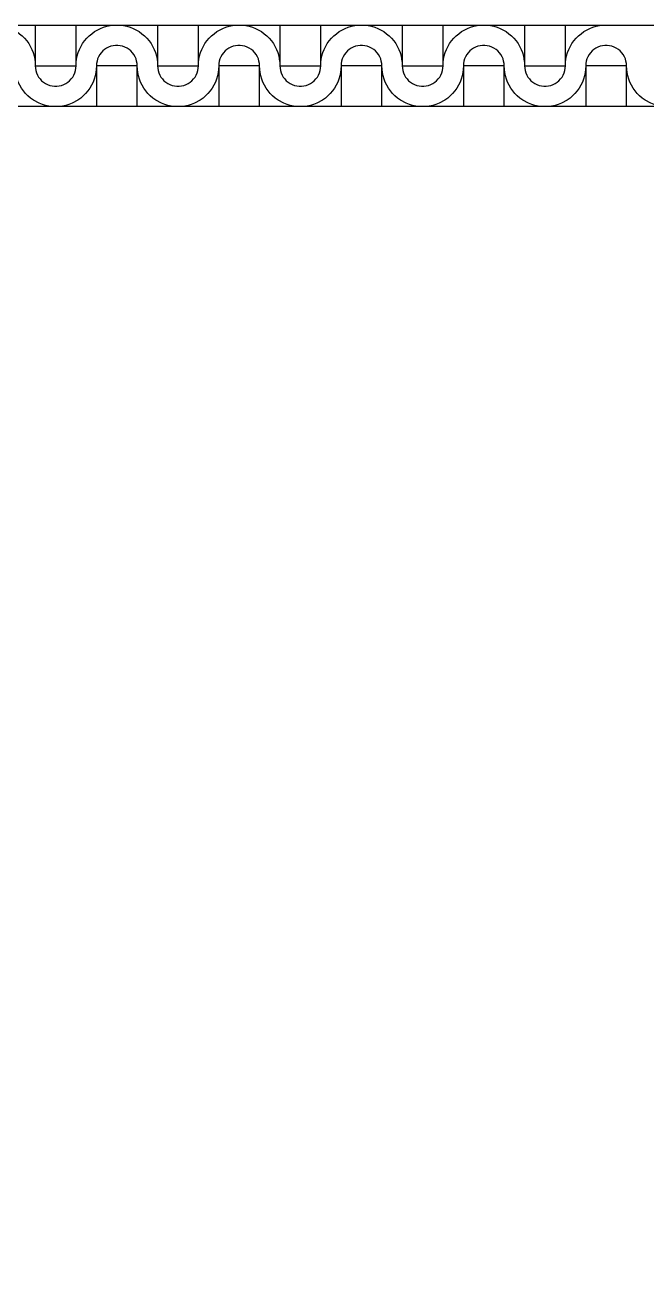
# Model space of a CAD drawing. Extents: x 190.8 to 267.1, y 124 to 174.8.
# Drawn here: x 227.782 to 228.85, y 154.998 to 157.151 of the extents above; entities that cross this region are included whole.
import ezdxf

# ---------------------------------------------------------------- set-up
doc = ezdxf.new("R2010")
doc.units = 0
doc.header["$MEASUREMENT"] = 0

msp = doc.modelspace()

# ---------------------------------------------------------------- linework, layer by layer
msp.add_line((226.7846, 157.1506), (228.8875, 157.1506))
for points in [[(227.7296, 157.1506), (227.7354, 157.1503), (227.7411, 157.1496), (227.7469, 157.1486), (227.7524, 157.1468), (227.7579, 157.1448), (227.7679, 157.1393), (227.7726, 157.1358), (227.7771, 157.1321), (227.7811, 157.1281), (227.7849, 157.1236), (227.7884, 157.1188), (227.7939, 157.1088), (227.7959, 157.1033), (227.7976, 157.0978), (227.7986, 157.0921), (227.7994, 157.0863), (227.7996, 157.0806)], [(227.7996, 157.1506), (227.7996, 157.0806), (227.8696, 157.0806), (227.8696, 157.1506)], [(227.8696, 157.0806), (227.8699, 157.0863), (227.8706, 157.0921), (227.8716, 157.0978), (227.8734, 157.1033), (227.8754, 157.1088), (227.8809, 157.1188), (227.8844, 157.1236), (227.8881, 157.1281), (227.8921, 157.1321), (227.8966, 157.1358), (227.9014, 157.1393), (227.9114, 157.1448), (227.9169, 157.1468), (227.9224, 157.1486), (227.9281, 157.1496), (227.9339, 157.1503), (227.9396, 157.1506)], [(227.9396, 157.1506), (227.9454, 157.1503), (227.9511, 157.1496), (227.9569, 157.1486), (227.9624, 157.1468), (227.9679, 157.1448), (227.9779, 157.1393), (227.9826, 157.1358), (227.9871, 157.1321), (227.9911, 157.1281), (227.9949, 157.1236), (227.9984, 157.1188), (228.0039, 157.1088), (228.0059, 157.1033), (228.0076, 157.0978), (228.0086, 157.0921), (228.0094, 157.0863), (228.0096, 157.0806)], [(228.0096, 157.1506), (228.0096, 157.0806), (228.0796, 157.0806), (228.0796, 157.1506)], [(228.0796, 157.0806), (228.0799, 157.0863), (228.0806, 157.0921), (228.0816, 157.0978), (228.0834, 157.1033), (228.0854, 157.1088), (228.0909, 157.1188), (228.0944, 157.1236), (228.0981, 157.1281), (228.1021, 157.1321), (228.1066, 157.1358), (228.1114, 157.1393), (228.1214, 157.1448), (228.1269, 157.1468), (228.1324, 157.1486), (228.1381, 157.1496), (228.1439, 157.1503), (228.1496, 157.1506)], [(228.1496, 157.1506), (228.1554, 157.1503), (228.1611, 157.1496), (228.1669, 157.1486), (228.1724, 157.1468), (228.1779, 157.1448), (228.1879, 157.1393), (228.1926, 157.1358), (228.1971, 157.1321), (228.2011, 157.1281), (228.2049, 157.1236), (228.2084, 157.1188), (228.2139, 157.1088), (228.2159, 157.1033), (228.2176, 157.0978), (228.2186, 157.0921), (228.2194, 157.0863), (228.2196, 157.0806)], [(228.2196, 157.1506), (228.2196, 157.0806), (228.2896, 157.0806), (228.2896, 157.1506)], [(228.2896, 157.0806), (228.2899, 157.0863), (228.2906, 157.0921), (228.2916, 157.0978), (228.2934, 157.1033), (228.2954, 157.1088), (228.3009, 157.1188), (228.3044, 157.1236), (228.3081, 157.1281), (228.3121, 157.1321), (228.3166, 157.1358), (228.3214, 157.1393), (228.3314, 157.1448), (228.3369, 157.1468), (228.3424, 157.1486), (228.3481, 157.1496), (228.3539, 157.1503), (228.3596, 157.1506)], [(228.3596, 157.1506), (228.3654, 157.1503), (228.3711, 157.1496), (228.3769, 157.1486), (228.3824, 157.1468), (228.3879, 157.1448), (228.3979, 157.1393), (228.4026, 157.1358), (228.4071, 157.1321), (228.4111, 157.1281), (228.4149, 157.1236), (228.4184, 157.1188), (228.4239, 157.1088), (228.4259, 157.1033), (228.4276, 157.0978), (228.4286, 157.0921), (228.4294, 157.0863), (228.4296, 157.0806)], [(228.4296, 157.1506), (228.4296, 157.0806), (228.4996, 157.0806), (228.4996, 157.1506)], [(228.4996, 157.0806), (228.4999, 157.0863), (228.5006, 157.0921), (228.5016, 157.0978), (228.5034, 157.1033), (228.5054, 157.1088), (228.5109, 157.1188), (228.5144, 157.1236), (228.5181, 157.1281), (228.5221, 157.1321), (228.5266, 157.1358), (228.5314, 157.1393), (228.5414, 157.1448), (228.5469, 157.1468), (228.5524, 157.1486), (228.5581, 157.1496), (228.5639, 157.1503), (228.5696, 157.1506)], [(228.5696, 157.1506), (228.5754, 157.1503), (228.5811, 157.1496), (228.5869, 157.1486), (228.5924, 157.1468), (228.5979, 157.1448), (228.6079, 157.1393), (228.6126, 157.1358), (228.6171, 157.1321), (228.6211, 157.1281), (228.6249, 157.1236), (228.6284, 157.1188), (228.6339, 157.1088), (228.6359, 157.1033), (228.6376, 157.0978), (228.6386, 157.0921), (228.6394, 157.0863), (228.6396, 157.0806)], [(228.6396, 157.1506), (228.6396, 157.0806), (228.7096, 157.0806), (228.7096, 157.1506)], [(228.7096, 157.0806), (228.7099, 157.0863), (228.7106, 157.0921), (228.7116, 157.0978), (228.7134, 157.1033), (228.7154, 157.1088), (228.7209, 157.1188), (228.7244, 157.1236), (228.7281, 157.1281), (228.7321, 157.1321), (228.7366, 157.1358), (228.7414, 157.1393), (228.7514, 157.1448), (228.7569, 157.1468), (228.7624, 157.1486), (228.7681, 157.1496), (228.7739, 157.1503), (228.7796, 157.1506)], [(227.9746, 157.0806), (227.9744, 157.0846), (227.9736, 157.0886), (227.9726, 157.0926), (227.9709, 157.0963), (227.9689, 157.0998), (227.9664, 157.1031), (227.9636, 157.1061), (227.9606, 157.1086), (227.9571, 157.1108), (227.9534, 157.1128), (227.9496, 157.1141), (227.9456, 157.1151), (227.9416, 157.1156), (227.9376, 157.1156), (227.9336, 157.1151), (227.9296, 157.1141), (227.9256, 157.1128), (227.9221, 157.1108), (227.9186, 157.1086), (227.9156, 157.1061), (227.9129, 157.1031), (227.9104, 157.0998), (227.9084, 157.0963), (227.9066, 157.0926), (227.9056, 157.0886), (227.9049, 157.0846), (227.9046, 157.0806)], [(228.1846, 157.0806), (228.1844, 157.0846), (228.1836, 157.0886), (228.1826, 157.0926), (228.1809, 157.0963), (228.1789, 157.0998), (228.1764, 157.1031), (228.1736, 157.1061), (228.1706, 157.1086), (228.1671, 157.1108), (228.1634, 157.1128), (228.1596, 157.1141), (228.1556, 157.1151), (228.1516, 157.1156), (228.1476, 157.1156), (228.1436, 157.1151), (228.1396, 157.1141), (228.1356, 157.1128), (228.1321, 157.1108), (228.1286, 157.1086), (228.1256, 157.1061), (228.1229, 157.1031), (228.1204, 157.0998), (228.1184, 157.0963), (228.1166, 157.0926), (228.1156, 157.0886), (228.1149, 157.0846), (228.1146, 157.0806)], [(228.3946, 157.0806), (228.3944, 157.0846), (228.3936, 157.0886), (228.3926, 157.0926), (228.3909, 157.0963), (228.3889, 157.0998), (228.3864, 157.1031), (228.3836, 157.1061), (228.3806, 157.1086), (228.3771, 157.1108), (228.3734, 157.1128), (228.3696, 157.1141), (228.3656, 157.1151), (228.3616, 157.1156), (228.3576, 157.1156), (228.3536, 157.1151), (228.3496, 157.1141), (228.3456, 157.1128), (228.3421, 157.1108), (228.3386, 157.1086), (228.3356, 157.1061), (228.3329, 157.1031), (228.3304, 157.0998), (228.3284, 157.0963), (228.3266, 157.0926), (228.3256, 157.0886), (228.3249, 157.0846), (228.3246, 157.0806)], [(228.6046, 157.0806), (228.6044, 157.0846), (228.6036, 157.0886), (228.6026, 157.0926), (228.6009, 157.0963), (228.5989, 157.0998), (228.5964, 157.1031), (228.5936, 157.1061), (228.5906, 157.1086), (228.5871, 157.1108), (228.5834, 157.1128), (228.5796, 157.1141), (228.5756, 157.1151), (228.5716, 157.1156), (228.5676, 157.1156), (228.5636, 157.1151), (228.5596, 157.1141), (228.5556, 157.1128), (228.5521, 157.1108), (228.5486, 157.1086), (228.5456, 157.1061), (228.5429, 157.1031), (228.5404, 157.0998), (228.5384, 157.0963), (228.5366, 157.0926), (228.5356, 157.0886), (228.5349, 157.0846), (228.5346, 157.0806)], [(228.8146, 157.0806), (228.8144, 157.0846), (228.8136, 157.0886), (228.8126, 157.0926), (228.8109, 157.0963), (228.8089, 157.0998), (228.8064, 157.1031), (228.8036, 157.1061), (228.8006, 157.1086), (228.7971, 157.1108), (228.7934, 157.1128), (228.7896, 157.1141), (228.7856, 157.1151), (228.7816, 157.1156), (228.7776, 157.1156), (228.7736, 157.1151), (228.7696, 157.1141), (228.7656, 157.1128), (228.7621, 157.1108), (228.7586, 157.1086), (228.7556, 157.1061), (228.7529, 157.1031), (228.7504, 157.0998), (228.7484, 157.0963), (228.7466, 157.0926), (228.7456, 157.0886), (228.7449, 157.0846), (228.7446, 157.0806)], [(227.8346, 157.0106), (227.8289, 157.0108), (227.8231, 157.0116), (227.8174, 157.0126), (227.8119, 157.0143), (227.8064, 157.0163), (227.7964, 157.0218), (227.7916, 157.0253), (227.7871, 157.0291), (227.7831, 157.0331), (227.7794, 157.0376), (227.7759, 157.0423), (227.7704, 157.0523), (227.7684, 157.0578), (227.7666, 157.0633), (227.7656, 157.0691), (227.7649, 157.0748), (227.7646, 157.0806)], [(227.7996, 157.0806), (227.7999, 157.0766), (227.8006, 157.0726), (227.8016, 157.0686), (227.8034, 157.0648), (227.8054, 157.0613), (227.8079, 157.0581), (227.8106, 157.0551), (227.8136, 157.0526), (227.8171, 157.0503), (227.8209, 157.0483), (227.8246, 157.0471), (227.8286, 157.0461), (227.8326, 157.0456), (227.8366, 157.0456), (227.8406, 157.0461), (227.8446, 157.0471), (227.8486, 157.0483), (227.8521, 157.0503), (227.8556, 157.0526), (227.8586, 157.0551), (227.8614, 157.0581), (227.8639, 157.0613), (227.8659, 157.0648), (227.8676, 157.0686), (227.8686, 157.0726), (227.8694, 157.0766), (227.8696, 157.0806)], [(227.9046, 157.0806), (227.9044, 157.0748), (227.9036, 157.0691), (227.9026, 157.0633), (227.9009, 157.0578), (227.8989, 157.0523), (227.8934, 157.0423), (227.8899, 157.0376), (227.8861, 157.0331), (227.8821, 157.0291), (227.8776, 157.0253), (227.8729, 157.0218), (227.8629, 157.0163), (227.8574, 157.0143), (227.8519, 157.0126), (227.8461, 157.0116), (227.8404, 157.0108), (227.8346, 157.0106)], [(227.9746, 157.0106), (227.9746, 157.0806), (227.9046, 157.0806), (227.9046, 157.0106)], [(228.0446, 157.0106), (228.0389, 157.0108), (228.0331, 157.0116), (228.0274, 157.0126), (228.0219, 157.0143), (228.0164, 157.0163), (228.0064, 157.0218), (228.0016, 157.0253), (227.9971, 157.0291), (227.9931, 157.0331), (227.9894, 157.0376), (227.9859, 157.0423), (227.9804, 157.0523), (227.9784, 157.0578), (227.9766, 157.0633), (227.9756, 157.0691), (227.9749, 157.0748), (227.9746, 157.0806)], [(228.0096, 157.0806), (228.0099, 157.0766), (228.0106, 157.0726), (228.0116, 157.0686), (228.0134, 157.0648), (228.0154, 157.0613), (228.0179, 157.0581), (228.0206, 157.0551), (228.0236, 157.0526), (228.0271, 157.0503), (228.0309, 157.0483), (228.0346, 157.0471), (228.0386, 157.0461), (228.0426, 157.0456), (228.0466, 157.0456), (228.0506, 157.0461), (228.0546, 157.0471), (228.0586, 157.0483), (228.0621, 157.0503), (228.0656, 157.0526), (228.0686, 157.0551), (228.0714, 157.0581), (228.0739, 157.0613), (228.0759, 157.0648), (228.0776, 157.0686), (228.0786, 157.0726), (228.0794, 157.0766), (228.0796, 157.0806)], [(228.1146, 157.0806), (228.1144, 157.0748), (228.1136, 157.0691), (228.1126, 157.0633), (228.1109, 157.0578), (228.1089, 157.0523), (228.1034, 157.0423), (228.0999, 157.0376), (228.0961, 157.0331), (228.0921, 157.0291), (228.0876, 157.0253), (228.0829, 157.0218), (228.0729, 157.0163), (228.0674, 157.0143), (228.0619, 157.0126), (228.0561, 157.0116), (228.0504, 157.0108), (228.0446, 157.0106)], [(228.1846, 157.0106), (228.1846, 157.0806), (228.1146, 157.0806), (228.1146, 157.0106)], [(228.2546, 157.0106), (228.2489, 157.0108), (228.2431, 157.0116), (228.2374, 157.0126), (228.2319, 157.0143), (228.2264, 157.0163), (228.2164, 157.0218), (228.2116, 157.0253), (228.2071, 157.0291), (228.2031, 157.0331), (228.1994, 157.0376), (228.1959, 157.0423), (228.1904, 157.0523), (228.1884, 157.0578), (228.1866, 157.0633), (228.1856, 157.0691), (228.1849, 157.0748), (228.1846, 157.0806)], [(228.2196, 157.0806), (228.2199, 157.0766), (228.2206, 157.0726), (228.2216, 157.0686), (228.2234, 157.0648), (228.2254, 157.0613), (228.2279, 157.0581), (228.2306, 157.0551), (228.2336, 157.0526), (228.2371, 157.0503), (228.2409, 157.0483), (228.2446, 157.0471), (228.2486, 157.0461), (228.2526, 157.0456), (228.2566, 157.0456), (228.2606, 157.0461), (228.2646, 157.0471), (228.2686, 157.0483), (228.2721, 157.0503), (228.2756, 157.0526), (228.2786, 157.0551), (228.2814, 157.0581), (228.2839, 157.0613), (228.2859, 157.0648), (228.2876, 157.0686), (228.2886, 157.0726), (228.2894, 157.0766), (228.2896, 157.0806)], [(228.3246, 157.0806), (228.3244, 157.0748), (228.3236, 157.0691), (228.3226, 157.0633), (228.3209, 157.0578), (228.3189, 157.0523), (228.3134, 157.0423), (228.3099, 157.0376), (228.3061, 157.0331), (228.3021, 157.0291), (228.2976, 157.0253), (228.2929, 157.0218), (228.2829, 157.0163), (228.2774, 157.0143), (228.2719, 157.0126), (228.2661, 157.0116), (228.2604, 157.0108), (228.2546, 157.0106)], [(228.3946, 157.0106), (228.3946, 157.0806), (228.3246, 157.0806), (228.3246, 157.0106)], [(228.4646, 157.0106), (228.4589, 157.0108), (228.4531, 157.0116), (228.4474, 157.0126), (228.4419, 157.0143), (228.4364, 157.0163), (228.4264, 157.0218), (228.4216, 157.0253), (228.4171, 157.0291), (228.4131, 157.0331), (228.4094, 157.0376), (228.4059, 157.0423), (228.4004, 157.0523), (228.3984, 157.0578), (228.3966, 157.0633), (228.3956, 157.0691), (228.3949, 157.0748), (228.3946, 157.0806)], [(228.4296, 157.0806), (228.4299, 157.0766), (228.4306, 157.0726), (228.4316, 157.0686), (228.4334, 157.0648), (228.4354, 157.0613), (228.4379, 157.0581), (228.4406, 157.0551), (228.4436, 157.0526), (228.4471, 157.0503), (228.4509, 157.0483), (228.4546, 157.0471), (228.4586, 157.0461), (228.4626, 157.0456), (228.4666, 157.0456), (228.4706, 157.0461), (228.4746, 157.0471), (228.4786, 157.0483), (228.4821, 157.0503), (228.4856, 157.0526), (228.4886, 157.0551), (228.4914, 157.0581), (228.4939, 157.0613), (228.4959, 157.0648), (228.4976, 157.0686), (228.4986, 157.0726), (228.4994, 157.0766), (228.4996, 157.0806)], [(228.5346, 157.0806), (228.5344, 157.0748), (228.5336, 157.0691), (228.5326, 157.0633), (228.5309, 157.0578), (228.5289, 157.0523), (228.5234, 157.0423), (228.5199, 157.0376), (228.5161, 157.0331), (228.5121, 157.0291), (228.5076, 157.0253), (228.5029, 157.0218), (228.4929, 157.0163), (228.4874, 157.0143), (228.4819, 157.0126), (228.4761, 157.0116), (228.4704, 157.0108), (228.4646, 157.0106)], [(228.6046, 157.0106), (228.6046, 157.0806), (228.5346, 157.0806), (228.5346, 157.0106)], [(228.6746, 157.0106), (228.6689, 157.0108), (228.6631, 157.0116), (228.6574, 157.0126), (228.6519, 157.0143), (228.6464, 157.0163), (228.6364, 157.0218), (228.6316, 157.0253), (228.6271, 157.0291), (228.6231, 157.0331), (228.6194, 157.0376), (228.6159, 157.0423), (228.6104, 157.0523), (228.6084, 157.0578), (228.6066, 157.0633), (228.6056, 157.0691), (228.6049, 157.0748), (228.6046, 157.0806)], [(228.6396, 157.0806), (228.6399, 157.0766), (228.6406, 157.0726), (228.6416, 157.0686), (228.6434, 157.0648), (228.6454, 157.0613), (228.6479, 157.0581), (228.6506, 157.0551), (228.6536, 157.0526), (228.6571, 157.0503), (228.6609, 157.0483), (228.6646, 157.0471), (228.6686, 157.0461), (228.6726, 157.0456), (228.6766, 157.0456), (228.6806, 157.0461), (228.6846, 157.0471), (228.6886, 157.0483), (228.6921, 157.0503), (228.6956, 157.0526), (228.6986, 157.0551), (228.7014, 157.0581), (228.7039, 157.0613), (228.7059, 157.0648), (228.7076, 157.0686), (228.7086, 157.0726), (228.7094, 157.0766), (228.7096, 157.0806)], [(228.7446, 157.0806), (228.7444, 157.0748), (228.7436, 157.0691), (228.7426, 157.0633), (228.7409, 157.0578), (228.7389, 157.0523), (228.7334, 157.0423), (228.7299, 157.0376), (228.7261, 157.0331), (228.7221, 157.0291), (228.7176, 157.0253), (228.7129, 157.0218), (228.7029, 157.0163), (228.6974, 157.0143), (228.6919, 157.0126), (228.6861, 157.0116), (228.6804, 157.0108), (228.6746, 157.0106)], [(228.8146, 157.0106), (228.8146, 157.0806), (228.7446, 157.0806), (228.7446, 157.0106)], [(228.8846, 157.0106), (228.8789, 157.0108), (228.8731, 157.0116), (228.8674, 157.0126), (228.8619, 157.0143), (228.8564, 157.0163), (228.8464, 157.0218), (228.8416, 157.0253), (228.8371, 157.0291), (228.8331, 157.0331), (228.8294, 157.0376), (228.8259, 157.0423), (228.8204, 157.0523), (228.8184, 157.0578), (228.8166, 157.0633), (228.8156, 157.0691), (228.8149, 157.0748), (228.8146, 157.0806)], [(228.8875, 157.0106), (226.7846, 157.0106), (226.7846, 154.9506)]]:
    msp.add_lwpolyline(points)

doc.saveas('drawing.dxf')
